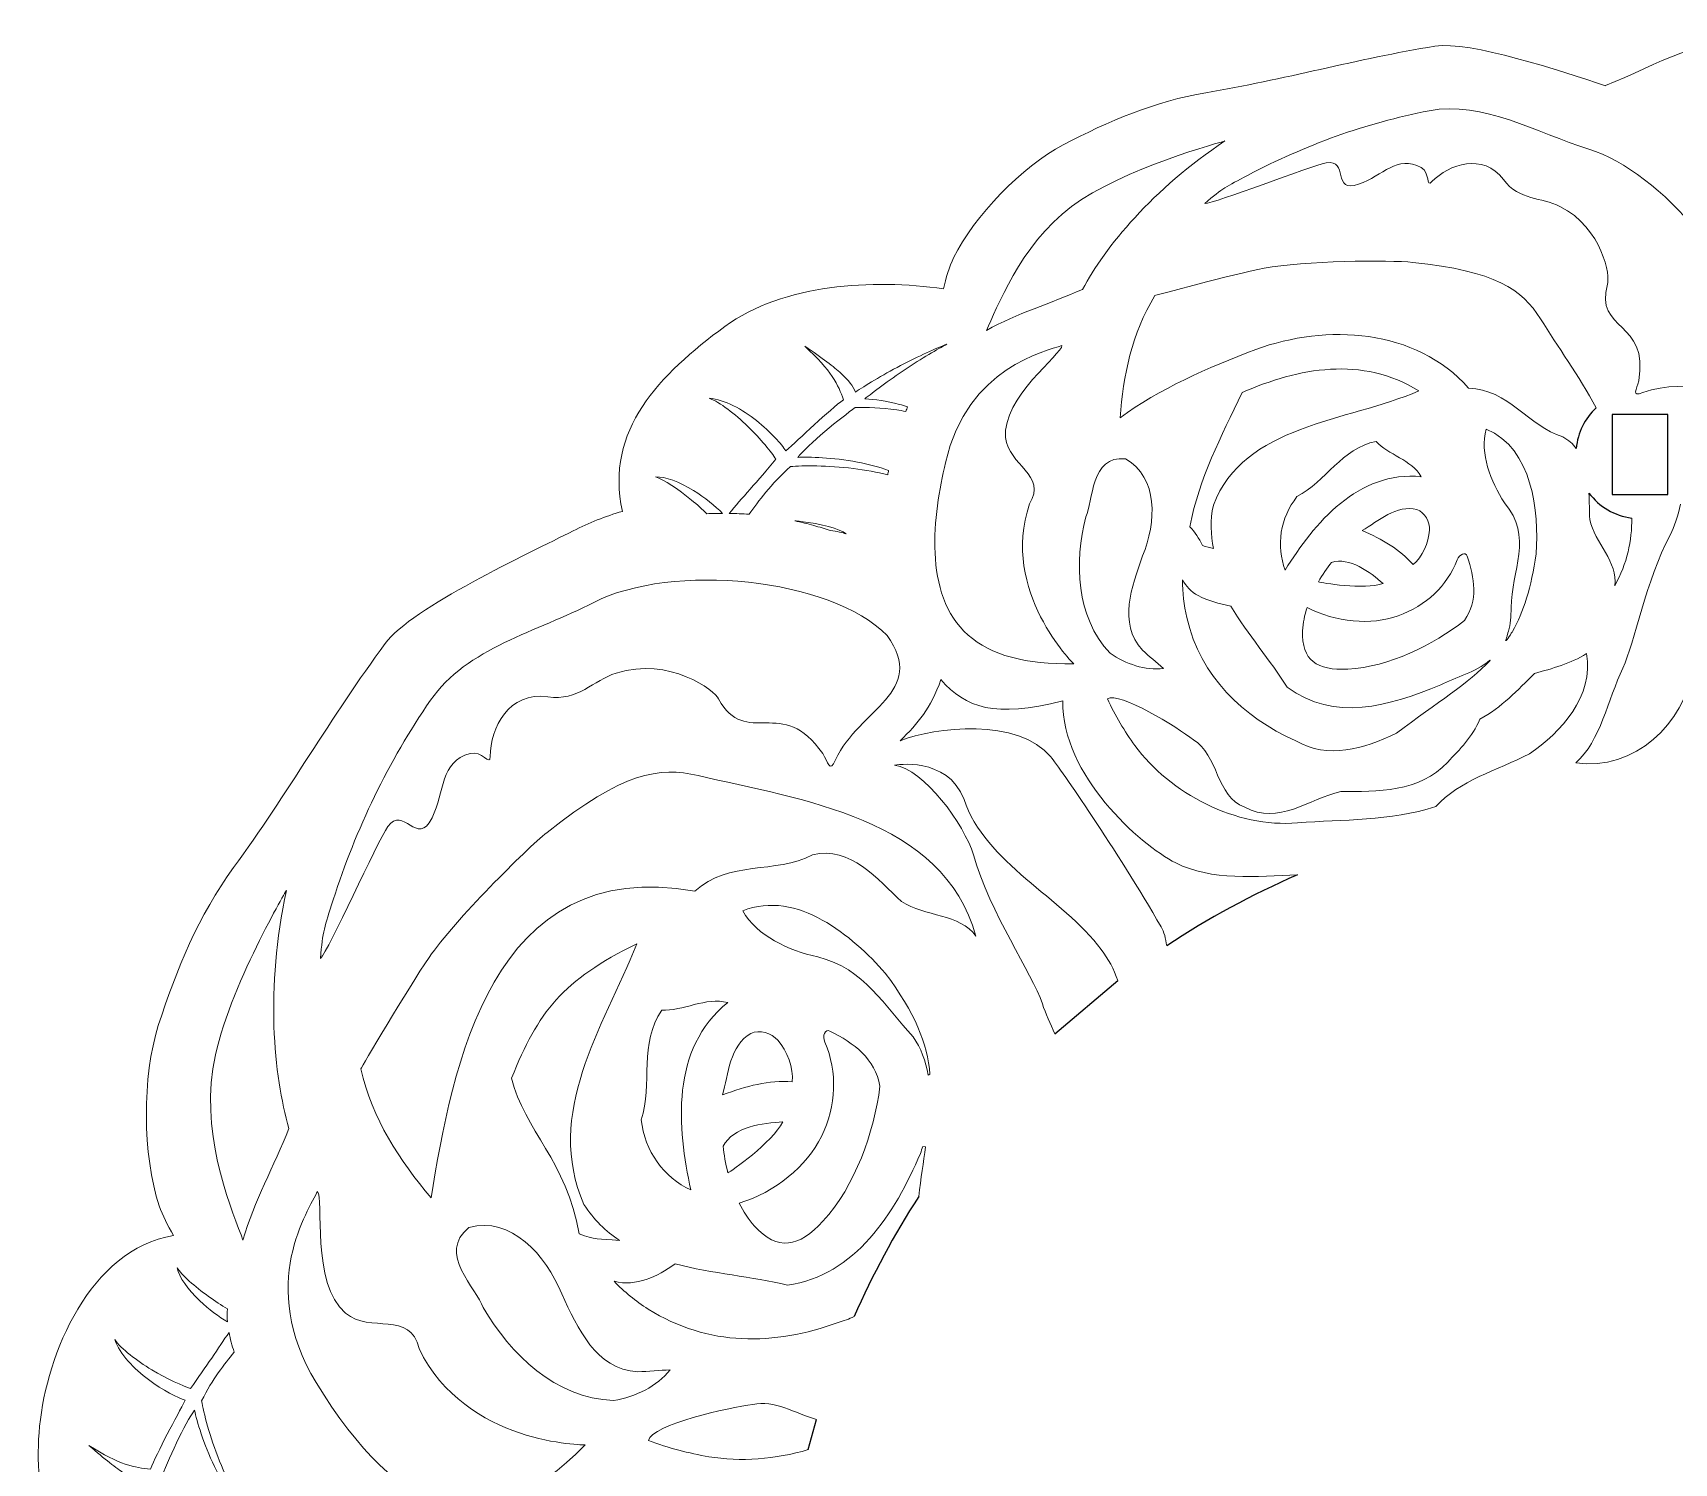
# Model space of a CAD drawing. Header units: millimetres. Extents: x 32 to 2906, y -191 to 651.
# Drawn here: x 31.8 to 339, y 340.5 to 608.3 of the extents above; entities that cross this region are included whole.
import ezdxf

# ---------------------------------------------------------------- set-up
doc = ezdxf.new("R2010")
doc.units = ezdxf.units.MM
doc.header["$MEASUREMENT"] = 0
doc.layers.add('Layer1', color=2, linetype='Continuous')

msp = doc.modelspace()

# ---------------------------------------------------------------- linework, layer by layer
at = {"lineweight": 9}
for points, knots in [([(326.16, 598.39), (326.16, 598.41), (326.15, 598.43), (326.15, 598.45), (326.15, 598.45), (336.06, 602.24), (344.12, 608.31), (355.26, 605.96), (355.26, 605.96), (364.96, 603.91), (372.09, 598.58), (376.52, 588.76), (376.52, 588.76), (380.18, 590.47), (384.1, 591.71), (388.08, 592.24), (388.08, 592.24), (394.66, 593.11), (410.94, 595.98), (416.66, 594.02), (416.66, 594.02), (427.66, 590.25), (438.17, 585.22), (449.13, 581.39), (449.13, 581.39), (456.38, 578.87), (462.88, 574.69), (468.92, 570.04), (468.92, 570.04), (473.94, 566.17), (479.25, 558.79), (481.68, 552.39), (481.68, 552.39), (495.09, 551.89), (507.3, 549.54), (518.05, 541.88), (518.05, 541.88), (531.31, 532.42), (543.67, 519.59), (539.01, 501.16), (539.01, 501.16), (538.49, 499.11), (543.29, 501.06), (545.14, 500.69), (545.14, 500.69), (554.88, 498.72), (567.78, 491.31), (574.46, 483.96), (574.46, 483.96), (592.78, 463.81), (604.38, 436.15), (615.18, 411.42), (615.18, 411.42), (618.58, 403.63), (616.34, 379.74), (615.87, 370.4), (615.87, 370.4), (615.7, 367.1), (615.19, 363.81), (614.41, 360.59), (614.41, 360.59), (630.31, 355.52), (635.56, 337.86), (634.52, 320.76), (634.52, 320.76), (633.81, 309.2), (629.12, 298.82), (620.46, 287.71), (620.46, 287.71), (621.96, 286.27), (623.47, 284.7), (624.53, 283.14), (624.53, 283.14), (629.4, 275.95), (632.9, 263.49), (632.58, 254.83), (632.58, 254.83), (632.22, 245.33), (631.04, 235.77), (627.69, 226.83), (627.69, 226.83), (622.57, 213.15), (618.98, 198.96), (613.79, 185.3), (613.79, 185.3), (612.12, 180.95), (591.45, 161.34), (591.47, 161.33), (591.47, 161.33), (590.05, 152.52), (591.93, 146.07), (586.5, 137.73), (586.5, 137.73), (579.78, 127.41), (573.27, 121.13), (557.9, 122.57), (557.9, 122.57), (557.54, 118.55), (556.65, 114.53), (555.12, 110.81), (555.12, 110.81), (552.57, 104.65), (546.99, 89.19), (542.37, 85.16), (542.37, 85.16), (533.61, 77.53), (524, 70.95), (515.2, 63.36), (515.2, 63.36), (509.4, 58.35), (502.52, 54.81), (495.47, 51.9), (495.47, 51.9), (489.61, 49.48), (480.55, 48.57), (473.8, 49.67), (473.8, 49.67), (466.77, 38.44), (457.04, 26.87), (444.81, 21.74), (444.81, 21.74), (430.47, 15.72), (413.77, 13.21), (400.78, 25.64), (400.78, 25.64), (399.72, 23.8), (398.55, 21.99), (397.3, 20.57), (397.3, 20.57), (390.73, 13.11), (377.87, 5.65), (368.16, 3.54), (368.16, 3.54), (357.47, 1.22), (346.45, -0.22), (335.51, 0.94), (335.51, 0.94), (318.71, 2.74), (301.77, 2.66), (284.97, 4.54), (284.97, 4.54), (276.63, 5.49), (256.91, 19.42), (249.11, 24.46), (249.11, 24.46), (246.34, 26.26), (243.74, 28.55), (241.34, 30.84), (241.34, 30.84), (223.91, 19.19), (210.88, 24.2), (197.87, 32.55), (197.87, 32.55), (187.34, 39.32), (180.28, 49.3), (175.21, 61.83), (175.21, 61.83), (173.21, 61.25), (171.09, 60.73), (169.2, 60.59), (169.2, 60.59), (160.55, 59.96), (148.01, 63.16), (140.67, 67.78), (140.67, 67.78), (132.62, 72.84), (124.93, 78.63), (118.86, 86.01), (118.86, 86.01), (109.58, 97.28), (99.08, 107.49), (89.85, 118.81), (89.85, 118.81), (85.58, 124.07), (82.14, 141.49), (80.3, 150.16), (80.3, 150.16), (80.29, 150.15), (80.27, 150.14), (80.25, 150.13), (80.25, 150.13), (72.55, 156.41), (65.58, 159.95), (61.54, 167.3), (61.54, 167.3), (55.54, 178.25), (57.25, 184.84), (63.47, 198.58), (63.47, 198.58), (60.16, 200.9), (57.12, 203.68), (54.67, 206.87), (54.67, 206.87), (50.61, 212.15), (40.01, 224.72), (38.84, 230.73), (38.84, 230.73), (36.6, 242.13), (35.71, 253.75), (33.54, 265.16), (33.54, 265.16), (32.1, 272.69), (32.47, 280.42), (33.48, 287.97), (33.48, 287.97), (34.32, 294.26), (38.06, 302.56), (42.38, 307.85), (42.38, 307.85), (35.39, 321.04), (31.76, 334.5), (33.03, 347.38), (33.03, 347.38), (34.37, 360.91), (42.38, 380.44), (58.08, 383.11), (58.08, 383.11), (57.02, 384.95), (56.03, 386.87), (55.43, 388.65), (55.43, 388.65), (52.26, 398.07), (52.23, 412.95), (55.25, 422.41), (55.25, 422.41), (58.59, 432.84), (62.84, 443.09), (69.33, 451.98), (69.33, 451.98), (79.28, 465.63), (87.69, 480.34), (97.72, 493.95), (97.72, 493.95), (102.71, 500.71), (124.63, 510.82), (132.89, 515.05), (132.89, 515.05), (135.84, 516.56), (138.94, 517.76), (142.12, 518.7), (142.12, 518.7), (138.79, 533.9), (149.03, 544.31), (161.29, 553.3), (161.29, 553.3), (172.33, 561.39), (188.95, 562.22), (202.21, 560.37), (202.21, 560.37), (202.71, 562.39), (203.31, 564.49), (204.13, 566.19), (204.13, 566.19), (207.92, 574), (216.96, 583.26), (224.63, 587.31), (224.63, 587.31), (233.03, 591.74), (241.9, 595.51), (251.32, 597.08), (251.32, 597.08), (265.72, 599.48), (279.81, 603.47), (294.23, 605.8), (294.23, 605.8), (300.85, 606.86), (317.71, 601.14), (326.16, 598.39)], [0, 0, 0, 0, 0.014706, 0.014706, 0.014706, 0.014706, 0.029412, 0.029412, 0.029412, 0.029412, 0.044118, 0.044118, 0.044118, 0.044118, 0.058824, 0.058824, 0.058824, 0.058824, 0.073529, 0.073529, 0.073529, 0.073529, 0.088235, 0.088235, 0.088235, 0.088235, 0.102941, 0.102941, 0.102941, 0.102941, 0.117647, 0.117647, 0.117647, 0.117647, 0.132353, 0.132353, 0.132353, 0.132353, 0.147059, 0.147059, 0.147059, 0.147059, 0.161765, 0.161765, 0.161765, 0.161765, 0.176471, 0.176471, 0.176471, 0.176471, 0.191176, 0.191176, 0.191176, 0.191176, 0.205882, 0.205882, 0.205882, 0.205882, 0.220588, 0.220588, 0.220588, 0.220588, 0.235294, 0.235294, 0.235294, 0.235294, 0.25, 0.25, 0.25, 0.25, 0.264706, 0.264706, 0.264706, 0.264706, 0.279412, 0.279412, 0.279412, 0.279412, 0.294118, 0.294118, 0.294118, 0.294118, 0.308824, 0.308824, 0.308824, 0.308824, 0.323529, 0.323529, 0.323529, 0.323529, 0.338235, 0.338235, 0.338235, 0.338235, 0.352941, 0.352941, 0.352941, 0.352941, 0.367647, 0.367647, 0.367647, 0.367647, 0.382353, 0.382353, 0.382353, 0.382353, 0.397059, 0.397059, 0.397059, 0.397059, 0.411765, 0.411765, 0.411765, 0.411765, 0.426471, 0.426471, 0.426471, 0.426471, 0.441176, 0.441176, 0.441176, 0.441176, 0.455882, 0.455882, 0.455882, 0.455882, 0.470588, 0.470588, 0.470588, 0.470588, 0.485294, 0.485294, 0.485294, 0.485294, 0.5, 0.5, 0.5, 0.5, 0.514706, 0.514706, 0.514706, 0.514706, 0.529412, 0.529412, 0.529412, 0.529412, 0.544118, 0.544118, 0.544118, 0.544118, 0.558824, 0.558824, 0.558824, 0.558824, 0.573529, 0.573529, 0.573529, 0.573529, 0.588235, 0.588235, 0.588235, 0.588235, 0.602941, 0.602941, 0.602941, 0.602941, 0.617647, 0.617647, 0.617647, 0.617647, 0.632353, 0.632353, 0.632353, 0.632353, 0.647059, 0.647059, 0.647059, 0.647059, 0.661765, 0.661765, 0.661765, 0.661765, 0.676471, 0.676471, 0.676471, 0.676471, 0.691176, 0.691176, 0.691176, 0.691176, 0.705882, 0.705882, 0.705882, 0.705882, 0.720588, 0.720588, 0.720588, 0.720588, 0.735294, 0.735294, 0.735294, 0.735294, 0.75, 0.75, 0.75, 0.75, 0.764706, 0.764706, 0.764706, 0.764706, 0.779412, 0.779412, 0.779412, 0.779412, 0.794118, 0.794118, 0.794118, 0.794118, 0.808824, 0.808824, 0.808824, 0.808824, 0.823529, 0.823529, 0.823529, 0.823529, 0.838235, 0.838235, 0.838235, 0.838235, 0.852941, 0.852941, 0.852941, 0.852941, 0.867647, 0.867647, 0.867647, 0.867647, 0.882353, 0.882353, 0.882353, 0.882353, 0.897059, 0.897059, 0.897059, 0.897059, 0.911765, 0.911765, 0.911765, 0.911765, 0.926471, 0.926471, 0.926471, 0.926471, 0.941176, 0.941176, 0.941176, 0.941176, 0.955882, 0.955882, 0.955882, 0.955882, 0.970588, 0.970588, 0.970588, 0.970588, 1, 1, 1, 1]), ([(293.12, 593.7), (303.22, 595.67), (313.17, 589.58), (323.02, 586.52), (323.02, 586.52), (336.62, 582.3), (353.13, 562.58), (353.2, 549.49), (353.2, 549.49), (351.35, 538.22), (341.75, 544.24), (333.12, 540.93), (333.12, 540.93), (330.88, 540.07), (332.07, 541.53), (332.36, 543.13), (332.36, 543.13), (334.42, 554.45), (324.04, 552.34), (326.5, 561.25), (326.5, 561.25), (327.09, 562.5), (325.68, 571.74), (317.63, 575.81), (317.63, 575.81), (314.16, 577.57), (310.02, 576.85), (307.04, 580.81), (307.04, 580.81), (303.2, 585.91), (296.88, 583.73), (293.64, 580.44), (293.64, 580.44), (292.51, 579.28), (293.36, 582.12), (291.66, 583.06), (291.66, 583.06), (287.12, 585.57), (284.51, 581.54), (279.94, 579.94), (279.94, 579.94), (274.86, 578.16), (278.15, 584.75), (273.86, 583.93), (273.86, 583.93), (270.81, 583.35), (252.98, 576.33), (251.12, 576.34), (251.12, 576.34), (254.59, 579.32), (255.07, 579.45), (259.26, 581.66), (259.26, 581.66), (269.9, 587.29), (281.3, 591.41), (293.12, 593.7)], [0, 0, 0, 0, 0.066667, 0.066667, 0.066667, 0.066667, 0.133333, 0.133333, 0.133333, 0.133333, 0.2, 0.2, 0.2, 0.2, 0.266667, 0.266667, 0.266667, 0.266667, 0.333333, 0.333333, 0.333333, 0.333333, 0.4, 0.4, 0.4, 0.4, 0.466667, 0.466667, 0.466667, 0.466667, 0.533333, 0.533333, 0.533333, 0.533333, 0.6, 0.6, 0.6, 0.6, 0.666667, 0.666667, 0.666667, 0.666667, 0.733333, 0.733333, 0.733333, 0.733333, 0.8, 0.8, 0.8, 0.8, 0.866667, 0.866667, 0.866667, 0.866667, 1, 1, 1, 1]), ([(226.22, 575.78), (235.64, 582.86), (254.59, 587.97), (254.92, 588.05), (254.92, 588.05), (241.35, 579.09), (232.47, 568.13), (228.25, 560.27), (228.25, 560.27), (222.29, 557.63), (216, 555.77), (210.29, 552.59), (210.29, 552.59), (212.13, 556.48), (216.42, 568.4), (226.22, 575.78)], [0, 0, 0, 0, 0.2, 0.2, 0.2, 0.2, 0.4, 0.4, 0.4, 0.4, 0.6, 0.6, 0.6, 0.6, 1, 1, 1, 1]), ([(320.68, 530.49), (320.04, 531.33), (319.22, 532.06), (318.18, 532.65), (311.72, 534.61), (307.93, 541.59), (300.5, 541.78), (300.5, 541.78), (290.62, 553.01), (273.9, 553.84), (260.68, 549.01), (260.68, 549.01), (251.68, 545.61), (242.57, 541.59), (235.3, 536.23), (235.3, 536.23), (235.89, 544.12), (237.4, 551.98), (241.82, 559.1), (241.82, 559.1), (241.94, 559.15), (256.23, 563.04), (262.27, 564.22), (262.27, 564.22), (269.47, 565.63), (285.81, 565.77), (290.08, 565.32), (290.08, 565.32), (305.67, 563.69), (310.48, 560.27), (313.97, 554.76), (313.97, 554.76), (317.21, 549.65), (321.14, 544.02), (324.42, 538.11)], [0.965827, 0.965827, 0.965827, 0.965827, 1, 1, 1, 1.0909091, 1.0909091, 1.0909091, 1.0909091, 1.1818182, 1.1818182, 1.1818182, 1.1818182, 1.2727273, 1.2727273, 1.2727273, 1.2727273, 1.3636364, 1.3636364, 1.3636364, 1.3636364, 1.4545455, 1.4545455, 1.4545455, 1.4545455, 1.5454545, 1.5454545, 1.5454545, 1.5454545, 1.6363636, 1.6363636, 1.6363636, 1.6363636, 1.6688629, 1.6688629, 1.6688629, 1.6688629]), ([(165.84, 518.14), (167.64, 520.63), (169.8, 523.7), (173.61, 527.09), (173.61, 527.09), (175.82, 527.28), (180.57, 527.34), (185.37, 526.71), (185.37, 526.71), (187.59, 526.44), (189.82, 526.02), (191.79, 525.53), (191.79, 525.53), (191.85, 525.81), (191.91, 526.09), (191.96, 526.37), (191.96, 526.37), (190.15, 527), (188.13, 527.54), (186.1, 527.92), (186.1, 527.92), (181.54, 528.8), (177.01, 528.91), (174.98, 528.81), (174.98, 528.81), (175.85, 529.9), (177.86, 531.83), (180.02, 533.66), (180.02, 533.66), (182.17, 535.49), (184.47, 537.21), (185.71, 538.14), (185.71, 538.14), (188.04, 538.17), (190.49, 538.13), (193.48, 537.69), (193.48, 537.69), (194.02, 537.61), (194.59, 537.51), (195.17, 537.4), (195.17, 537.4), (195.28, 537.7), (195.4, 537.99), (195.52, 538.28), (195.52, 538.28), (194.98, 538.45), (194.47, 538.6), (193.98, 538.73), (193.98, 538.73), (191.42, 539.42), (189.53, 539.66), (187.48, 539.75), (187.48, 539.75), (188.99, 540.96), (191.95, 543.23), (195.07, 545.29), (195.07, 545.29), (198.07, 547.3), (201.2, 549.1), (202.87, 550.01), (202.87, 550.01), (202.87, 550.02), (202.87, 550.03), (202.88, 550.03), (202.88, 550.03), (200.99, 549.25), (197.51, 547.74), (194.18, 545.99), (194.18, 545.99), (190.73, 544.21), (187.45, 542.16), (185.76, 541.03), (185.76, 541.03), (185.24, 542.2), (184.5, 543.21), (183.09, 544.49), (183.09, 544.49), (181.67, 545.78), (179.58, 547.38), (176.27, 549.6), (176.27, 549.6), (181.27, 545.11), (182.55, 542.34), (183.49, 539.61), (183.49, 539.61), (182.25, 538.65), (180.11, 536.81), (178.03, 534.91), (178.03, 534.91), (175.94, 533.01), (173.92, 531.06), (172.71, 530.06), (172.71, 530.06), (171.93, 531.21), (169.88, 533.57), (167.22, 535.68), (167.22, 535.68), (164.56, 537.79), (161.29, 539.62), (158.37, 539.87), (158.37, 539.87), (160.39, 539.11), (163.19, 536.95), (165.6, 534.6), (165.6, 534.6), (168.02, 532.26), (170.06, 529.75), (170.84, 528.48), (170.84, 528.48), (167.51, 524.39), (164.3, 520.98), (162.13, 518.31), (162.13, 518.31), (163.37, 518.29), (164.61, 518.23), (165.84, 518.14)], [0, 0, 0, 0, 0.033333, 0.033333, 0.033333, 0.033333, 0.066667, 0.066667, 0.066667, 0.066667, 0.1, 0.1, 0.1, 0.1, 0.133333, 0.133333, 0.133333, 0.133333, 0.166667, 0.166667, 0.166667, 0.166667, 0.2, 0.2, 0.2, 0.2, 0.233333, 0.233333, 0.233333, 0.233333, 0.266667, 0.266667, 0.266667, 0.266667, 0.3, 0.3, 0.3, 0.3, 0.333333, 0.333333, 0.333333, 0.333333, 0.366667, 0.366667, 0.366667, 0.366667, 0.4, 0.4, 0.4, 0.4, 0.433333, 0.433333, 0.433333, 0.433333, 0.466667, 0.466667, 0.466667, 0.466667, 0.5, 0.5, 0.5, 0.5, 0.533333, 0.533333, 0.533333, 0.533333, 0.566667, 0.566667, 0.566667, 0.566667, 0.6, 0.6, 0.6, 0.6, 0.633333, 0.633333, 0.633333, 0.633333, 0.666667, 0.666667, 0.666667, 0.666667, 0.7, 0.7, 0.7, 0.7, 0.733333, 0.733333, 0.733333, 0.733333, 0.766667, 0.766667, 0.766667, 0.766667, 0.8, 0.8, 0.8, 0.8, 0.833333, 0.833333, 0.833333, 0.833333, 0.866667, 0.866667, 0.866667, 0.866667, 0.9, 0.9, 0.9, 0.9, 0.933333, 0.933333, 0.933333, 0.933333, 1, 1, 1, 1]), ([(202.6, 527.81), (206.82, 545.92), (221.43, 548.64), (224.4, 549.76), (224.4, 549.76), (224.51, 548.23), (213.16, 539.97), (213.86, 532.5), (213.86, 532.5), (214.35, 527.34), (221.71, 525.53), (218.33, 520.1), (218.33, 520.1), (212.81, 503.68), (226.6, 490.16), (226.6, 490.16), (226.6, 490.16), (217.6, 489.98), (211.09, 491.78), (206.82, 495.54), (206.82, 495.54), (198.23, 503.12), (200.35, 518.14), (202.6, 527.81)], [0, 0, 0, 0, 0.142857, 0.142857, 0.142857, 0.142857, 0.285714, 0.285714, 0.285714, 0.285714, 0.428571, 0.428571, 0.428571, 0.428571, 0.571429, 0.571429, 0.571429, 0.571429, 0.714286, 0.714286, 0.714286, 0.714286, 1, 1, 1, 1]), ([(248.34, 515.82), (250.16, 525.06), (254.11, 532.54), (258.14, 540.95), (258.14, 540.95), (268.65, 545.57), (280.65, 547.84), (291.23, 541.26), (291.23, 541.26), (277.67, 535.42), (258.45, 534.92), (252.74, 519.87), (252.74, 519.87), (252.15, 517), (252.22, 514.29), (252.78, 511.71), (252.78, 511.71), (252.09, 511.88), (251.39, 512.07), (250.74, 512.31), (250.74, 512.31), (249.99, 513.63), (249.32, 514.8), (248.34, 515.82)], [0, 0, 0, 0, 0.142857, 0.142857, 0.142857, 0.142857, 0.285714, 0.285714, 0.285714, 0.285714, 0.428571, 0.428571, 0.428571, 0.428571, 0.571429, 0.571429, 0.571429, 0.571429, 0.714286, 0.714286, 0.714286, 0.714286, 1, 1, 1, 1]), ([(266.19, 507.71), (264.45, 512.19), (265.27, 517.48), (268.4, 521.45), (268.4, 521.45), (273.82, 524.36), (276.79, 530.49), (283.2, 531.8), (283.2, 531.8), (285.45, 529.28), (289.82, 528.36), (291.67, 525.19), (291.67, 525.19), (279.83, 526.38), (271.62, 516.44), (266.19, 507.71)], [0, 0, 0, 0, 0.2, 0.2, 0.2, 0.2, 0.4, 0.4, 0.4, 0.4, 0.6, 0.6, 0.6, 0.6, 1, 1, 1, 1]), ([(307.44, 494.49), (307.75, 495.43), (307.7, 495.17), (307.99, 496.28), (307.99, 496.28), (308.33, 497.54), (308.5, 499), (308.47, 500.7), (308.47, 500.7), (308.57, 507.42), (312.66, 514.07), (307.24, 520.29), (307.24, 520.29), (304.61, 524.37), (302.59, 529.51), (303.81, 534.1), (303.81, 534.1), (312.56, 530.42), (313.65, 518.69), (313.2, 510.75), (313.2, 510.75), (312.24, 504.37), (310.82, 499.85), (308.73, 496.22), (308.73, 496.22), (308.63, 496.04), (307.67, 494.39), (307.44, 494.49)], [0, 0, 0, 0, 0.125, 0.125, 0.125, 0.125, 0.25, 0.25, 0.25, 0.25, 0.375, 0.375, 0.375, 0.375, 0.5, 0.5, 0.5, 0.5, 0.625, 0.625, 0.625, 0.625, 0.75, 0.75, 0.75, 0.75, 1, 1, 1, 1]), ([(239.45, 492.69), (240.78, 491.56), (242.1, 490.42), (243.44, 489.28), (243.44, 489.28), (239.95, 488.84), (236.4, 490.12), (233.4, 492.12), (233.4, 492.12), (226.9, 499.1), (226.76, 509.11), (228.87, 517.67), (228.87, 517.67), (230.27, 520.5), (229.69, 529.25), (236.29, 528.52), (236.29, 528.52), (242.46, 525.08), (242.09, 516.68), (239.49, 510.34), (239.49, 510.34), (237.49, 504.44), (234.85, 497.98), (239.45, 492.69)], [0, 0, 0, 0, 0.142857, 0.142857, 0.142857, 0.142857, 0.285714, 0.285714, 0.285714, 0.285714, 0.428571, 0.428571, 0.428571, 0.428571, 0.571429, 0.571429, 0.571429, 0.571429, 0.714286, 0.714286, 0.714286, 0.714286, 1, 1, 1, 1]), ([(344.19, 526.14), (344.34, 524.83), (344.18, 523.37), (343.51, 521.81), (338.71, 512.29), (343.75, 499.19), (342.35, 488.94), (342.35, 488.94), (341.02, 479.16), (331.56, 469.96), (320.58, 471.61), (320.58, 471.61), (325.23, 475.65), (326.58, 483.43), (329.39, 489.36), (329.39, 489.36), (331.63, 494.09), (333.62, 505.61), (338.29, 514.34), (338.29, 514.34), (339.04, 515.74), (339.71, 517.78), (340.19, 520.04)], [0.9363062, 0.9363062, 0.9363062, 0.9363062, 1, 1, 1, 1.1428571, 1.1428571, 1.1428571, 1.1428571, 1.2857143, 1.2857143, 1.2857143, 1.2857143, 1.4285714, 1.4285714, 1.4285714, 1.4285714, 1.5714286, 1.5714286, 1.5714286, 1.5714286, 1.6157793, 1.6157793, 1.6157793, 1.6157793]), ([(160.85, 518.32), (159.55, 519.66), (157.56, 521.3), (155.42, 522.6), (155.42, 522.6), (152.87, 524.18), (150.11, 525.28), (148.33, 525.13), (148.33, 525.13), (149.86, 524.67), (152.62, 522.84), (155.07, 520.8), (155.07, 520.8), (156.11, 519.95), (157.09, 519.07), (157.94, 518.26), (157.94, 518.26), (158.91, 518.3), (159.88, 518.32), (160.85, 518.32)], [0, 0, 0, 0, 0.166667, 0.166667, 0.166667, 0.166667, 0.333333, 0.333333, 0.333333, 0.333333, 0.5, 0.5, 0.5, 0.5, 0.666667, 0.666667, 0.666667, 0.666667, 1, 1, 1, 1]), ([(280.63, 515.1), (283.55, 516.85), (287.12, 520.03), (290.84, 519.02), (290.84, 519.02), (292.33, 518.5), (293.3, 516.69), (293.18, 515.18), (293.18, 515.18), (293.12, 512.84), (291.86, 510.16), (290.14, 508.74), (290.14, 508.74), (287.67, 511.55), (284.32, 513.5), (280.63, 515.1)], [0, 0, 0, 0, 0.2, 0.2, 0.2, 0.2, 0.4, 0.4, 0.4, 0.4, 0.6, 0.6, 0.6, 0.6, 1, 1, 1, 1]), ([(331.06, 517.45), (331.13, 513.22), (330.21, 508.97), (327.88, 504.78), (327.88, 504.78), (328.6, 509.16), (324.14, 512.75), (323.2, 517.19), (323.2, 517.19), (323.12, 518.7), (323.13, 520.4), (323.05, 522.12)], [1.7053003, 1.7053003, 1.7053003, 1.7053003, 1.7272727, 1.7272727, 1.7272727, 1.7272727, 1.8181818, 1.8181818, 1.8181818, 1.8181818, 1.8720193, 1.8720193, 1.8720193, 1.8720193]), ([(181.03, 515.13), (182.29, 514.93), (183.32, 514.71), (183.98, 514.48), (183.98, 514.48), (182.79, 515.43), (179.33, 516.39), (175.48, 516.81), (175.48, 516.81), (175.12, 516.85), (174.76, 516.89), (174.4, 516.92), (174.4, 516.92), (175.6, 516.66), (176.79, 516.37), (177.96, 516.04), (177.96, 516.04), (178.98, 515.75), (180.01, 515.45), (181.03, 515.13)], [0, 0, 0, 0, 0.166667, 0.166667, 0.166667, 0.166667, 0.333333, 0.333333, 0.333333, 0.333333, 0.5, 0.5, 0.5, 0.5, 0.666667, 0.666667, 0.666667, 0.666667, 1, 1, 1, 1]), ([(287.33, 499.11), (292.57, 501.05), (296.5, 504.68), (298.39, 509.61), (298.39, 509.61), (298.78, 510.65), (299.96, 511.18), (300.25, 510.31), (300.25, 510.31), (301.65, 506.21), (302.34, 502.02), (299.78, 498.28), (299.78, 498.28), (293.82, 493.61), (285.67, 489.56), (277.89, 489.15), (277.89, 489.15), (272.19, 488.85), (269.21, 490.79), (269.45, 496.34), (269.45, 496.34), (269.51, 497.8), (269.82, 499.28), (270.28, 500.72), (270.28, 500.72), (275.6, 497.92), (282.29, 497.32), (287.33, 499.11)], [0, 0, 0, 0, 0.125, 0.125, 0.125, 0.125, 0.25, 0.25, 0.25, 0.25, 0.375, 0.375, 0.375, 0.375, 0.5, 0.5, 0.5, 0.5, 0.625, 0.625, 0.625, 0.625, 0.75, 0.75, 0.75, 0.75, 1, 1, 1, 1]), ([(272.41, 505.52), (273.16, 506.83), (274, 508.05), (274.87, 509.13), (274.87, 509.13), (278.2, 510.18), (282.13, 507.33), (284.53, 505.16), (284.53, 505.16), (280.95, 504.01), (272.89, 505.27), (272.41, 505.52)], [0, 0, 0, 0, 0.25, 0.25, 0.25, 0.25, 0.5, 0.5, 0.5, 0.5, 1, 1, 1, 1]), ([(106.21, 483.33), (112.98, 493.14), (126.13, 496.17), (136.75, 501.63), (136.75, 501.63), (151.39, 509.16), (181.02, 506.23), (191.68, 495.48), (191.68, 495.48), (199.29, 484.67), (186.47, 481.86), (182.03, 472.14), (182.03, 472.14), (180.87, 469.61), (180.66, 471.78), (179.61, 473.34), (179.61, 473.34), (172.15, 484.37), (165.28, 474.21), (160.1, 483.56), (160.1, 483.56), (159.56, 485.08), (150.91, 491.57), (140.96, 488.41), (140.96, 488.41), (136.67, 487.06), (133.83, 483.1), (128.17, 483.96), (128.17, 483.96), (120.87, 485.06), (117.4, 478.14), (117.39, 472.8), (117.39, 472.8), (117.39, 470.92), (115.79, 473.96), (113.64, 473.36), (113.64, 473.36), (107.86, 471.76), (108.95, 466.31), (106.48, 461.28), (106.48, 461.28), (103.72, 455.69), (101.1, 463.81), (98.21, 459.66), (98.21, 459.66), (96.17, 456.71), (87.12, 436.46), (85.58, 434.96), (85.58, 434.96), (86.03, 440.23), (86.32, 440.72), (87.99, 445.95), (87.99, 445.95), (92.23, 459.22), (98.3, 471.87), (106.21, 483.33)], [0, 0, 0, 0, 0.066667, 0.066667, 0.066667, 0.066667, 0.133333, 0.133333, 0.133333, 0.133333, 0.2, 0.2, 0.2, 0.2, 0.266667, 0.266667, 0.266667, 0.266667, 0.333333, 0.333333, 0.333333, 0.333333, 0.4, 0.4, 0.4, 0.4, 0.466667, 0.466667, 0.466667, 0.466667, 0.533333, 0.533333, 0.533333, 0.533333, 0.6, 0.6, 0.6, 0.6, 0.666667, 0.666667, 0.666667, 0.666667, 0.733333, 0.733333, 0.733333, 0.733333, 0.8, 0.8, 0.8, 0.8, 0.866667, 0.866667, 0.866667, 0.866667, 1, 1, 1, 1]), ([(304.51, 490.81), (304.53, 490.79), (304.55, 490.77), (304.57, 490.74), (304.57, 490.74), (300.46, 486.51), (294.78, 482.94), (287, 477.18), (287, 477.18), (280.77, 474.11), (274.3, 472.28), (268.16, 475.73), (268.16, 475.73), (258.18, 480.25), (250.43, 487.65), (247.76, 498.8), (247.76, 498.8), (247.22, 501.13), (246.98, 503.49), (246.96, 505.87), (246.96, 505.87), (247.68, 504.71), (248.53, 503.64), (249.87, 502.94), (249.87, 502.94), (251.74, 501.97), (253.85, 501.34), (256.01, 500.95), (256.01, 500.95), (259.18, 495.64), (263.49, 490.72), (266.54, 485.79), (266.54, 485.79), (275.48, 479.19), (285.52, 482.19), (295.31, 486.22), (295.31, 486.22), (298.14, 487.6), (301.78, 488.56), (304.51, 490.81)], [0, 0, 0, 0, 0.090909, 0.090909, 0.090909, 0.090909, 0.181818, 0.181818, 0.181818, 0.181818, 0.272727, 0.272727, 0.272727, 0.272727, 0.363636, 0.363636, 0.363636, 0.363636, 0.454545, 0.454545, 0.454545, 0.454545, 0.545455, 0.545455, 0.545455, 0.545455, 0.636364, 0.636364, 0.636364, 0.636364, 0.727273, 0.727273, 0.727273, 0.727273, 0.818182, 0.818182, 0.818182, 0.818182, 1, 1, 1, 1]), ([(311.92, 473.3), (305.81, 470.18), (298.77, 468.31), (294.39, 463.42), (294.39, 463.42), (285.71, 460.64), (277.12, 461.01), (268.49, 460.38), (268.49, 460.38), (257.03, 459.32), (244.62, 465.88), (238.04, 474.85), (238.04, 474.85), (236.12, 477.51), (234.37, 480.44), (232.92, 483.59), (232.92, 483.59), (235.11, 485.02), (246.04, 478.3), (249.01, 475.91), (249.01, 475.91), (253.68, 473.17), (253.23, 465.23), (258.61, 463.29), (258.61, 463.29), (264.95, 459.83), (270.61, 464.89), (276.63, 466.22), (276.63, 466.22), (283.27, 466.28), (291.43, 466.02), (296.61, 471.74), (296.61, 471.74), (298.86, 474.16), (301.26, 476.46), (302.64, 479.76), (302.64, 479.76), (306.71, 482), (309.68, 485.21), (312.89, 488.34), (312.89, 488.34), (316.17, 489.27), (319.64, 490.19), (322.61, 492.05), (322.61, 492.05), (324, 484.13), (317.84, 477.31), (311.92, 473.3)], [0, 0, 0, 0, 0.076923, 0.076923, 0.076923, 0.076923, 0.153846, 0.153846, 0.153846, 0.153846, 0.230769, 0.230769, 0.230769, 0.230769, 0.307692, 0.307692, 0.307692, 0.307692, 0.384615, 0.384615, 0.384615, 0.384615, 0.461538, 0.461538, 0.461538, 0.461538, 0.538462, 0.538462, 0.538462, 0.538462, 0.615385, 0.615385, 0.615385, 0.615385, 0.692308, 0.692308, 0.692308, 0.692308, 0.769231, 0.769231, 0.769231, 0.769231, 0.846154, 0.846154, 0.846154, 0.846154, 1, 1, 1, 1]), ([(244.01, 437.35), (243.83, 438.71), (243.53, 439.95), (242.98, 440.88), (242.98, 440.88), (234.65, 455.28), (224.06, 470.57), (222.3, 472.71), (222.3, 472.71), (216.22, 480.08), (200.62, 478.33), (194.1, 475.75), (194.1, 475.75), (197.52, 479.03), (199.81, 481.76), (201.76, 487.18), (201.76, 487.18), (206.35, 481.89), (211.81, 479.97), (224.54, 483.2), (224.54, 483.2), (224.41, 469.29), (238.89, 456.34), (245.71, 452.87), (245.71, 452.87), (252.35, 449.49), (260.95, 450.3), (268.49, 450.64)], [0.1840145, 0.1840145, 0.1840145, 0.1840145, 0.2222222, 0.2222222, 0.2222222, 0.2222222, 0.3333333, 0.3333333, 0.3333333, 0.3333333, 0.4444444, 0.4444444, 0.4444444, 0.4444444, 0.5555556, 0.5555556, 0.5555556, 0.5555556, 0.6666667, 0.6666667, 0.6666667, 0.6666667, 0.7777778, 0.7777778, 0.7777778, 0.7777778, 1, 1, 1, 1]), ([(177.7, 454.35), (170.77, 450.73), (161.99, 453.44), (155.7, 447.56), (155.7, 447.56), (117.43, 454.56), (110.21, 414.31), (106.32, 390.15), (106.32, 390.15), (100.41, 397.16), (95.29, 404.87), (93.17, 414.33), (93.17, 414.33), (93.24, 414.48), (101.88, 429.27), (105.93, 435.14), (105.93, 435.14), (110.73, 442.13), (124.12, 455.49), (128.02, 458.58), (128.02, 458.58), (142.22, 469.86), (148.96, 470.93), (156.32, 469.21), (156.32, 469.21), (175.36, 464.73), (202.23, 461.33), (208.29, 439.17), (208.29, 439.17), (205.34, 443.38), (198.74, 442.74), (194.38, 445.64), (194.38, 445.64), (190.01, 449.65), (184.81, 456.22), (177.7, 454.35)], [0, 0, 0, 0, 0.1, 0.1, 0.1, 0.1, 0.2, 0.2, 0.2, 0.2, 0.3, 0.3, 0.3, 0.3, 0.4, 0.4, 0.4, 0.4, 0.5, 0.5, 0.5, 0.5, 0.6, 0.6, 0.6, 0.6, 0.7, 0.7, 0.7, 0.7, 0.8, 0.8, 0.8, 0.8, 1, 1, 1, 1]), ([(223.06, 420.85), (222.2, 422.75), (221.37, 424.64), (220.73, 426.5), (220.73, 426.5), (218.75, 432.23), (211.05, 443.35), (207.83, 454.36), (207.83, 454.36), (206.17, 460.04), (198.48, 470.51), (193.07, 471.16), (193.07, 471.16), (193.07, 471.16), (202.89, 472.96), (206.1, 464.76), (209.85, 453), (224.63, 446.27), (231.77, 436.66), (231.77, 436.66), (233.08, 434.91), (234.12, 432.94), (234.88, 430.84)], [0.3914243, 0.3914243, 0.3914243, 0.3914243, 0.4285714, 0.4285714, 0.4285714, 0.4285714, 0.5714286, 0.5714286, 0.5714286, 0.5714286, 0.7142857, 0.7142857, 0.7142857, 0.7142857, 1, 1, 1, 1.1428571, 1.1428571, 1.1428571, 1.1428571, 1.1701277, 1.1701277, 1.1701277, 1.1701277]), ([(65.46, 414.32), (67.5, 427.8), (79.03, 447.38), (79.23, 447.71), (79.23, 447.71), (75.27, 429.32), (76.82, 413.07), (79.7, 403.15), (79.7, 403.15), (76.91, 396.14), (73.22, 389.52), (71.08, 382.25), (71.08, 382.25), (69.46, 386.97), (63.33, 400.28), (65.46, 414.32)], [0, 0, 0, 0, 0.2, 0.2, 0.2, 0.2, 0.4, 0.4, 0.4, 0.4, 0.6, 0.6, 0.6, 0.6, 1, 1, 1, 1]), ([(199.7, 413.28), (199.7, 413.28), (199.34, 413.12), (199.34, 413.12), (199.34, 413.12), (198.9, 415.72), (198.01, 418.21), (196.56, 420.32), (196.56, 420.32), (191.19, 425.96), (187.47, 433.12), (178.68, 435.27), (178.68, 435.27), (173.19, 436.51), (167.36, 439.12), (164.65, 443.9), (164.65, 443.9), (174.86, 447.95), (185.26, 439.14), (191.33, 432.22), (191.33, 432.22), (196.95, 424.73), (199.16, 419.05), (199.7, 413.28)], [0, 0, 0, 0, 0.142857, 0.142857, 0.142857, 0.142857, 0.285714, 0.285714, 0.285714, 0.285714, 0.428571, 0.428571, 0.428571, 0.428571, 0.571429, 0.571429, 0.571429, 0.571429, 0.714286, 0.714286, 0.714286, 0.714286, 1, 1, 1, 1]), ([(134.04, 383.42), (131.73, 396.94), (123.74, 402.82), (121.38, 412.57), (121.38, 412.57), (126.3, 424.89), (130.94, 430.96), (144.84, 437.71), (144.84, 437.71), (138.37, 421.9), (127.46, 405.97), (134.93, 388.9), (134.93, 388.9), (136.76, 386.05), (139.02, 383.88), (141.57, 382.19), (141.57, 382.19), (137.64, 382.51), (136.91, 382.24), (134.04, 383.42)], [0, 0, 0, 0, 0.166667, 0.166667, 0.166667, 0.166667, 0.333333, 0.333333, 0.333333, 0.333333, 0.5, 0.5, 0.5, 0.5, 0.666667, 0.666667, 0.666667, 0.666667, 1, 1, 1, 1]), ([(154.94, 391.62), (149.88, 393.91), (146.27, 398.94), (145.64, 404.75), (145.64, 404.75), (147.76, 411.56), (145.26, 419.04), (149.48, 425.31), (149.48, 425.31), (153.38, 425.05), (157.74, 427.82), (161.84, 426.71), (161.84, 426.71), (151.09, 418.1), (152.36, 403.24), (154.94, 391.62)], [0, 0, 0, 0, 0.2, 0.2, 0.2, 0.2, 0.4, 0.4, 0.4, 0.4, 0.6, 0.6, 0.6, 0.6, 1, 1, 1, 1]), ([(160.89, 409.42), (161.89, 413.24), (162.26, 418.75), (166.15, 420.93), (166.15, 420.93), (167.81, 421.71), (170.07, 421.01), (171.19, 419.66), (171.19, 419.66), (173.04, 417.68), (174.17, 414.44), (173.9, 411.88), (173.9, 411.88), (169.58, 412.2), (165.24, 411.09), (160.89, 409.42)], [0, 0, 0, 0, 0.2, 0.2, 0.2, 0.2, 0.4, 0.4, 0.4, 0.4, 0.6, 0.6, 0.6, 0.6, 1, 1, 1, 1]), ([(179.38, 401.64), (182.15, 407.49), (182.45, 413.67), (180.01, 419.28), (180.01, 419.28), (179.5, 420.45), (180.04, 421.84), (180.98, 421.37), (180.98, 421.37), (185.46, 419.11), (189.42, 416.2), (190.34, 411.05), (190.34, 411.05), (189.19, 402.35), (185.75, 392.4), (179.65, 385.76), (179.65, 385.76), (175.19, 380.89), (171.15, 380.09), (166.85, 384.86), (166.85, 384.86), (165.72, 386.12), (164.78, 387.6), (163.99, 389.16), (163.99, 389.16), (170.66, 391.16), (176.66, 396.08), (179.38, 401.64)], [0, 0, 0, 0, 0.125, 0.125, 0.125, 0.125, 0.25, 0.25, 0.25, 0.25, 0.375, 0.375, 0.375, 0.375, 0.5, 0.5, 0.5, 0.5, 0.625, 0.625, 0.625, 0.625, 0.75, 0.75, 0.75, 0.75, 1, 1, 1, 1]), ([(161.86, 394.85), (161.42, 396.53), (161.13, 398.23), (160.97, 399.83), (160.97, 399.83), (162.86, 403.39), (168.44, 404.22), (172.16, 404.36), (172.16, 404.36), (170.14, 400.52), (162.46, 395.03), (161.86, 394.85)], [0, 0, 0, 0, 0.25, 0.25, 0.25, 0.25, 0.5, 0.5, 0.5, 0.5, 1, 1, 1, 1]), ([(185.5, 367.92), (184.56, 367.46), (183.56, 367.09), (182.48, 366.8), (182.48, 366.8), (170.58, 362.43), (158.18, 362.28), (146.94, 369.32), (146.94, 369.32), (144.6, 370.81), (142.49, 372.56), (140.55, 374.52), (140.55, 374.52), (144.81, 373.47), (148.53, 375.41), (152.01, 377.78), (152.01, 377.78), (158.93, 375.96), (166.47, 375.39), (173, 373.79), (173, 373.79), (185.74, 375.58), (193.09, 387.21), (197.91, 398.47), (197.91, 398.47), (198.06, 398.9), (198.21, 399.34), (198.35, 399.79), (198.35, 399.79), (198.87, 399.68), (198.87, 399.68), (198.87, 399.68), (198.47, 396.87), (198.01, 393.82), (197.59, 390.4)], [0.2862807, 0.2862807, 0.2862807, 0.2862807, 0.3, 0.3, 0.3, 0.3, 0.4, 0.4, 0.4, 0.4, 0.5, 0.5, 0.5, 0.5, 0.6, 0.6, 0.6, 0.6, 0.7, 0.7, 0.7, 0.7, 0.8, 0.8, 0.8, 0.8, 1, 1, 1, 1.1, 1.1, 1.1, 1.1, 1.160671, 1.160671, 1.160671, 1.160671]), ([(84.81, 355.55), (73.62, 373.93), (83.49, 388.01), (85.04, 391.35), (85.04, 391.35), (86.36, 390.17), (83.68, 374.15), (90.31, 368.55), (90.31, 368.55), (94.9, 364.68), (102.45, 369.14), (104.06, 361.92), (104.06, 361.92), (112.8, 343.88), (135.14, 343.88), (135.14, 343.88), (135.14, 343.88), (116.36, 324.7), (100.51, 329.76), (84.81, 355.55)], [0, 0, 0, 0, 0.166667, 0.166667, 0.166667, 0.166667, 0.333333, 0.333333, 0.333333, 0.333333, 0.5, 0.5, 0.5, 0.5, 0.666667, 0.666667, 0.666667, 0.666667, 1, 1, 1, 1]), ([(145.02, 357.55), (147.03, 357.68), (149.06, 357.82), (151.07, 357.96), (151.07, 357.96), (148.55, 354.77), (144.58, 352.94), (140.48, 352.18), (140.48, 352.18), (129.46, 352.68), (121.23, 360.82), (116.05, 369.61), (116.05, 369.61), (114.9, 373.08), (107.33, 379.85), (113.39, 384.6), (113.39, 384.6), (121.27, 386.75), (127.76, 379.5), (130.76, 372.15), (130.76, 372.15), (133.88, 365.66), (136.94, 358.18), (145.02, 357.55)], [0, 0, 0, 0, 0.142857, 0.142857, 0.142857, 0.142857, 0.285714, 0.285714, 0.285714, 0.285714, 0.428571, 0.428571, 0.428571, 0.428571, 0.571429, 0.571429, 0.571429, 0.571429, 0.714286, 0.714286, 0.714286, 0.714286, 1, 1, 1, 1]), ([(68.19, 366.92), (66.62, 367.84), (64.7, 369.26), (63.02, 370.87), (63.02, 370.87), (60.85, 372.94), (59.07, 375.31), (58.76, 377.07), (58.76, 377.07), (59.59, 375.71), (62.07, 373.52), (64.67, 371.67), (64.67, 371.67), (65.88, 370.8), (67.1, 370.01), (68.18, 369.36), (68.18, 369.36), (68.11, 368.58), (68.12, 367.77), (68.19, 366.92)], [0, 0, 0, 0, 0.166667, 0.166667, 0.166667, 0.166667, 0.333333, 0.333333, 0.333333, 0.333333, 0.5, 0.5, 0.5, 0.5, 0.666667, 0.666667, 0.666667, 0.666667, 1, 1, 1, 1]), ([(69.44, 361.26), (67.6, 359.01), (65.42, 356.26), (63.35, 352.14), (63.35, 352.14), (63.72, 349.96), (64.88, 345.34), (66.72, 340.86), (66.72, 340.86), (68.47, 336.49), (70.88, 332.25), (72.57, 330.25), (72.57, 330.25), (72.56, 330.25), (72.55, 330.24), (72.53, 330.23), (72.53, 330.23), (70.35, 331.87), (67.67, 335.76), (65.74, 339.85), (65.74, 339.85), (63.72, 344.03), (62.45, 348.38), (62.03, 350.38), (62.03, 350.38), (61.2, 349.24), (59.85, 346.82), (58.64, 344.26), (58.64, 344.26), (57.41, 341.71), (56.35, 339.05), (55.76, 337.6), (55.76, 337.6), (56.32, 335.35), (56.99, 332.99), (58.18, 330.21), (58.18, 330.21), (59.13, 328.02), (60.39, 325.55), (62.26, 322.73), (62.26, 322.73), (62.21, 322.68), (62.15, 322.62), (62.1, 322.57), (62.1, 322.57), (59.83, 325.41), (58.38, 327.62), (57.3, 329.47), (57.3, 329.47), (55.98, 331.76), (55.27, 333.53), (54.65, 335.48), (54.65, 335.48), (53.88, 333.72), (52.44, 330.26), (51.24, 326.72), (51.24, 326.72), (50.03, 323.2), (49.07, 319.6), (48.64, 317.8), (48.64, 317.8), (48.9, 319.78), (49.49, 323.64), (50.35, 327.42), (50.35, 327.42), (51.17, 331.19), (52.32, 334.9), (52.99, 336.83), (52.99, 336.83), (51.72, 337.02), (50.55, 337.48), (48.94, 338.52), (48.94, 338.52), (47.35, 339.56), (45.26, 341.16), (42.27, 343.8), (42.27, 343.8), (47.89, 340.12), (50.89, 339.59), (53.77, 339.37), (53.77, 339.37), (54.38, 340.82), (55.61, 343.37), (56.91, 345.87), (56.91, 345.87), (58.22, 348.37), (59.58, 350.82), (60.25, 352.24), (60.25, 352.24), (58.93, 352.7), (56.12, 354.08), (53.41, 356.11), (53.41, 356.11), (50.68, 358.14), (48.07, 360.83), (47.09, 363.6), (47.09, 363.6), (48.34, 361.83), (51.15, 359.69), (54.02, 357.95), (54.02, 357.95), (56.91, 356.21), (59.86, 354.89), (61.29, 354.46), (61.29, 354.46), (64.18, 358.45), (66.53, 362.17), (68.48, 364.92), (68.48, 364.92), (68.71, 363.73), (69.04, 362.5), (69.44, 361.26)], [0, 0, 0, 0, 0.034483, 0.034483, 0.034483, 0.034483, 0.068966, 0.068966, 0.068966, 0.068966, 0.103448, 0.103448, 0.103448, 0.103448, 0.137931, 0.137931, 0.137931, 0.137931, 0.172414, 0.172414, 0.172414, 0.172414, 0.206897, 0.206897, 0.206897, 0.206897, 0.241379, 0.241379, 0.241379, 0.241379, 0.275862, 0.275862, 0.275862, 0.275862, 0.310345, 0.310345, 0.310345, 0.310345, 0.344828, 0.344828, 0.344828, 0.344828, 0.37931, 0.37931, 0.37931, 0.37931, 0.413793, 0.413793, 0.413793, 0.413793, 0.448276, 0.448276, 0.448276, 0.448276, 0.482759, 0.482759, 0.482759, 0.482759, 0.517241, 0.517241, 0.517241, 0.517241, 0.551724, 0.551724, 0.551724, 0.551724, 0.586207, 0.586207, 0.586207, 0.586207, 0.62069, 0.62069, 0.62069, 0.62069, 0.655172, 0.655172, 0.655172, 0.655172, 0.689655, 0.689655, 0.689655, 0.689655, 0.724138, 0.724138, 0.724138, 0.724138, 0.758621, 0.758621, 0.758621, 0.758621, 0.793103, 0.793103, 0.793103, 0.793103, 0.827586, 0.827586, 0.827586, 0.827586, 0.862069, 0.862069, 0.862069, 0.862069, 0.896552, 0.896552, 0.896552, 0.896552, 0.931034, 0.931034, 0.931034, 0.931034, 1, 1, 1, 1]), ([(176.92, 343), (170.76, 341.18), (164.22, 340.69), (158.31, 341.67), (158.31, 341.67), (154.57, 342.3), (150.75, 343.3), (146.99, 344.73), (146.99, 344.73), (147.65, 347.68), (162.13, 350.99), (166.52, 351.42), (166.52, 351.42), (170.51, 352.42), (174.49, 349.78), (178.46, 348.63)], [0.1949823, 0.1949823, 0.1949823, 0.1949823, 0.2307692, 0.2307692, 0.2307692, 0.2307692, 0.3076923, 0.3076923, 0.3076923, 0.3076923, 0.3846154, 0.3846154, 0.3846154, 0.3846154, 0.4351359, 0.4351359, 0.4351359, 0.4351359])]:
    msp.add_open_spline(points, degree=3, knots=knots, dxfattribs=at)
at = {"layer": 'Layer1'}
for p, q in [((223.06, 420.85), (234.88, 430.84)), ((176.92, 343), (178.46, 348.63))]:
    msp.add_line(p, q, dxfattribs=at)
msp.add_lwpolyline([(337.82, 521.85), (337.82, 536.85), (327.42, 536.85), (327.42, 521.85)], close=True, dxfattribs=at)
for centre, radius, start, end in [((332.62, 529.35), 12, 133.1376, 174.5669), ((332.62, 529.35), 12, 217.0453, 262.526), ((332.62, 303.3), 160.69, 113.5232, 123.467), ((332.62, 303.3), 160.69, 147.1767, 156.289)]:
    msp.add_arc(centre, radius, start, end, dxfattribs=at)

doc.saveas('drawing.dxf')
